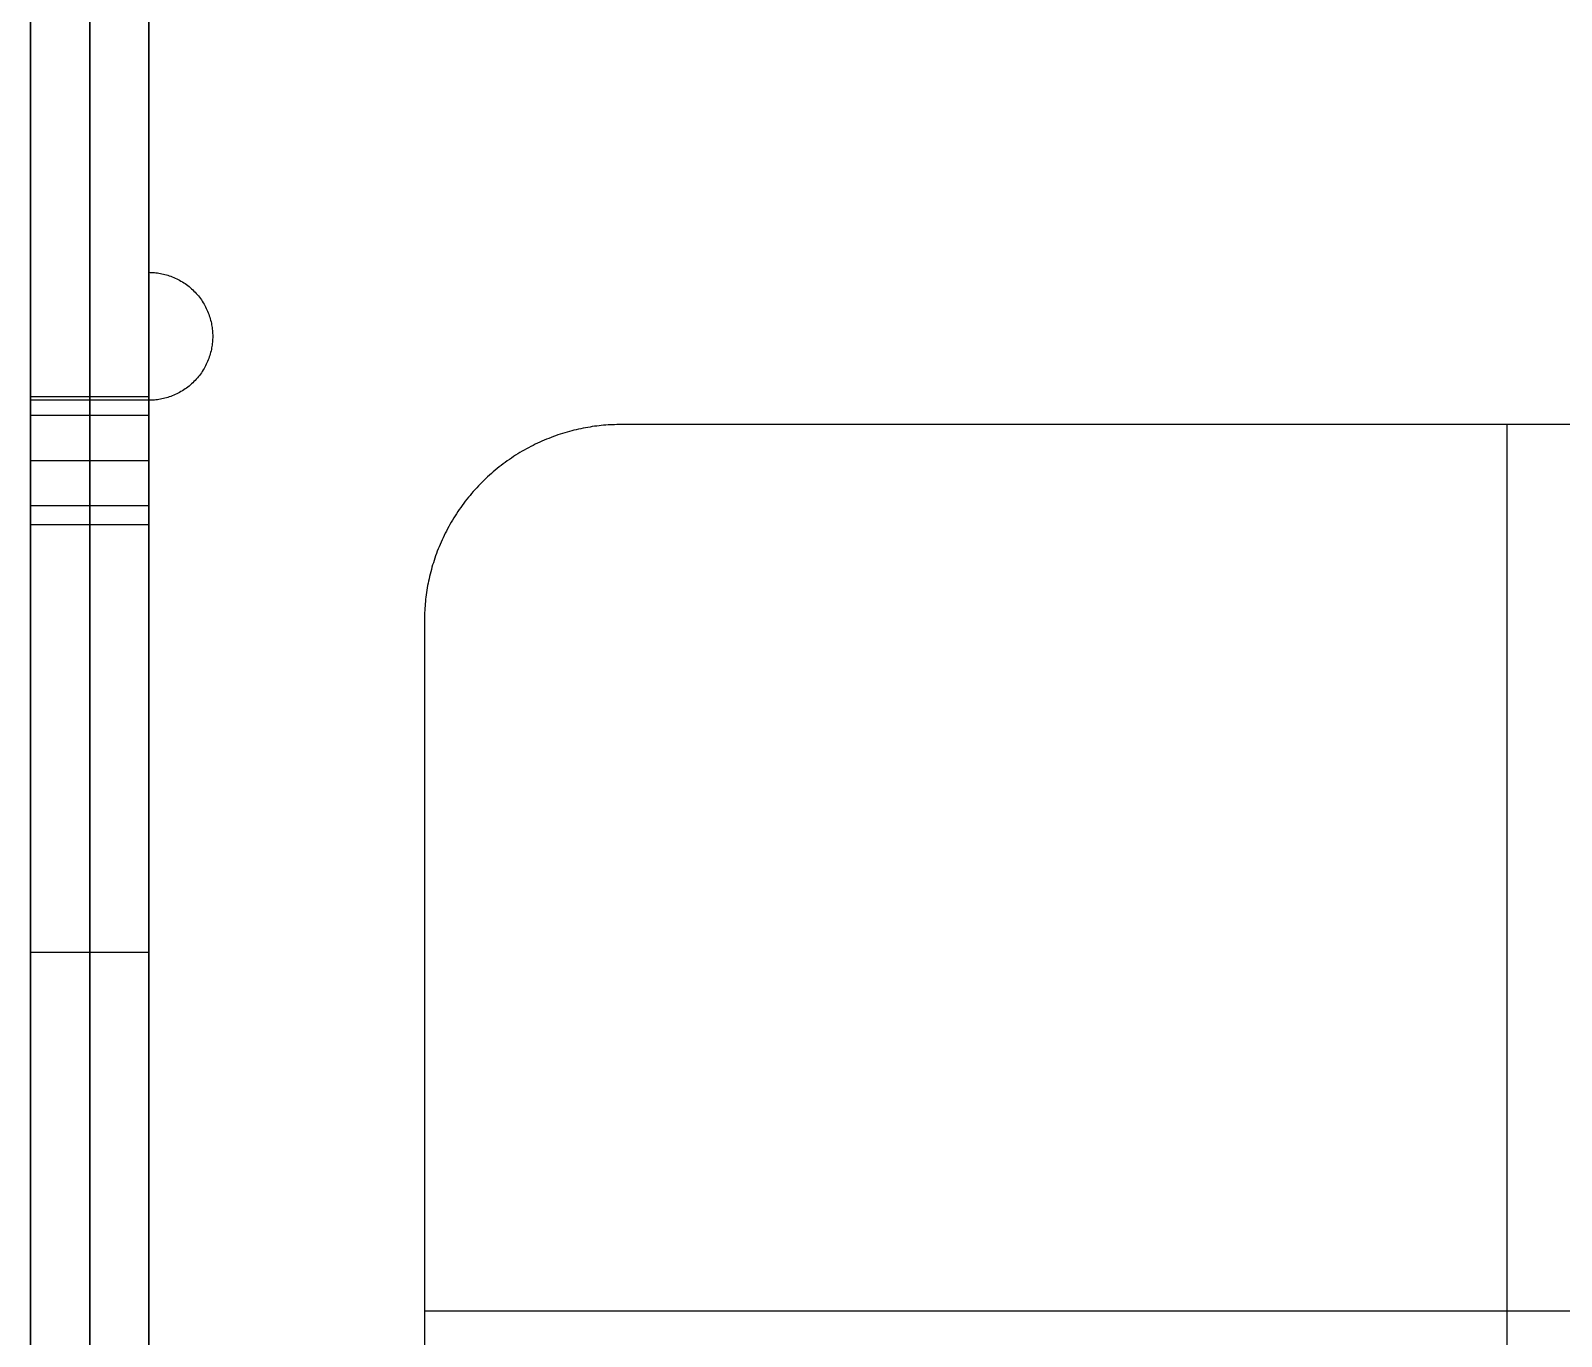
# Model space of a CAD drawing. Header units: millimetres. Extents: x -3003 to 2440, y -88 to 1748.
# Drawn here: x -3002.5 to -2924.8, y 694.6 to 760.9 of the extents above; entities that cross this region are included whole.
import ezdxf

# ---------------------------------------------------------------- set-up
doc = ezdxf.new("R2010")
doc.units = ezdxf.units.MM
doc.header["$MEASUREMENT"] = 0
doc.layers.add('ASSEMBLY', color=7, linetype='Continuous', true_color=0x000000)

msp = doc.modelspace()

# ---------------------------------------------------------------- linework, layer by layer
at = {"layer": 'ASSEMBLY'}
for p, q in [((-3002.55, 1014.865, 321), (-3002.55, 636.865, 321)), ((-2996.55, 1014.865, 321), (-2996.55, 636.865, 321)), ((-2927.55, 650.865), (-2927.55, 740.865)), ((-2927.55, 650.865, 6), (-2927.55, 740.865, 6)), ((-2982.55, 695.865), (-2872.55, 695.865)), ((-2982.55, 695.865, 6), (-2872.55, 695.865, 6))]:
    msp.add_line(p, q, dxfattribs=at)
for points in [[(-3002.55, 1020.865, 636), (-3002.55, 825.865, 636), (-3002.55, 630.865, 636)], [(-2999.55, 1020.865, 636), (-2999.55, 825.865, 636), (-2999.55, 630.865, 636)], [(-2996.55, 1020.865, 636), (-2996.55, 825.865, 636), (-2996.55, 630.865, 636)], [(-3002.55, 742.293, 6), (-3002.55, 769.436, 6), (-3002.55, 798.008, 6)], [(-2999.55, 742.293, 6), (-2999.55, 769.436, 6), (-2999.55, 798.008, 6)], [(-2996.55, 742.293, 6), (-2996.55, 769.436, 6), (-2996.55, 798.008, 6)], [(-2996.55, 791.708, 6), (-2996.55, 771.065, 6), (-2996.55, 748.593, 6)], [(-2996.55, 791.708, 12), (-2996.55, 771.065, 12), (-2996.55, 748.593, 12)], [(-2996.55, 791.708, 9), (-2996.55, 771.065, 9), (-2996.55, 748.593, 9)], [(-2996.55, 748.593, 6), (-2996.55, 748.593, 9), (-2996.55, 748.593, 12)], [(-2993.3, 745.343, 6), (-2993.3, 745.343, 9), (-2993.3, 745.343, 12)], [(-3002.55, 742.293, 12), (-2999.55, 742.293, 12), (-2996.55, 742.293, 12)], [(-3002.55, 742.293, 12), (-3002.55, 742.293, 9), (-3002.55, 742.293, 6)], [(-3002.55, 742.293, 6), (-2999.55, 742.293, 6), (-2996.55, 742.293, 6)], [(-3002.55, 742.293, 9), (-2999.55, 742.293, 9), (-2996.55, 742.293, 9)], [(-2996.55, 742.093, 6), (-2999.55, 742.093, 6), (-3002.55, 742.093, 6)], [(-3002.55, 742.093, 6), (-3002.55, 742.093, 9), (-3002.55, 742.093, 12)], [(-2996.55, 742.093, 12), (-2999.55, 742.093, 12), (-3002.55, 742.093, 12)], [(-3002.55, 742.093, 6), (-3002.55, 714.951, 6), (-3002.55, 686.779, 6)], [(-3002.55, 742.093, 12), (-3002.55, 714.951, 12), (-3002.55, 686.779, 12)], [(-2996.55, 742.093, 9), (-2999.55, 742.093, 9), (-3002.55, 742.093, 9)], [(-3002.55, 742.093, 9), (-3002.55, 714.951, 9), (-3002.55, 686.779, 9)], [(-2999.55, 742.293, 12), (-2999.55, 742.293, 9), (-2999.55, 742.293, 6)], [(-2999.55, 742.093, 6), (-2999.55, 742.093, 9), (-2999.55, 742.093, 12)], [(-2996.55, 742.293, 12), (-2996.55, 742.293, 9), (-2996.55, 742.293, 6)], [(-2996.55, 742.093, 6), (-2996.55, 742.093, 9), (-2996.55, 742.093, 12)], [(-3002.55, 741.341, 14.298), (-2999.55, 741.341, 14.298), (-2996.55, 741.341, 14.298)], [(-2882.55, 740.865), (-2927.55, 740.865), (-2972.55, 740.865)], [(-2972.55, 740.865), (-2972.55, 740.865, 3), (-2972.55, 740.865, 6)], [(-2882.55, 740.865, 6), (-2927.55, 740.865, 6), (-2972.55, 740.865, 6)], [(-2882.55, 740.865, 3), (-2927.55, 740.865, 3), (-2972.55, 740.865, 3)], [(-2927.55, 740.865), (-2927.55, 740.865, 3), (-2927.55, 740.865, 6)], [(-3002.55, 739.043, 15.25), (-2999.55, 739.043, 15.25), (-2996.55, 739.043, 15.25)], [(-2979.621, 737.936), (-2979.621, 737.936, 3), (-2979.621, 737.936, 6)], [(-3002.55, 736.745, 14.298), (-2999.55, 736.745, 14.298), (-2996.55, 736.745, 14.298)], [(-3002.55, 693.079, 12), (-3002.55, 713.722, 12), (-3002.55, 735.793, 12)], [(-3002.55, 735.793, 12), (-2999.55, 735.793, 12), (-2996.55, 735.793, 12)], [(-2999.55, 693.079, 12), (-2999.55, 713.722, 12), (-2999.55, 735.793, 12)], [(-2996.55, 693.079, 12), (-2996.55, 713.722, 12), (-2996.55, 735.793, 12)], [(-2982.55, 730.865), (-2982.55, 730.865, 3), (-2982.55, 730.865, 6)], [(-2982.55, 730.865), (-2982.55, 695.865), (-2982.55, 660.865)], [(-2982.55, 730.865, 6), (-2982.55, 695.865, 6), (-2982.55, 660.865, 6)], [(-2982.55, 730.865, 3), (-2982.55, 695.865, 3), (-2982.55, 660.865, 3)], [(-3002.55, 714.693, 6), (-3002.55, 714.693, 9), (-3002.55, 714.693, 12)], [(-3002.55, 714.079, 12), (-2999.55, 714.079, 12), (-2996.55, 714.079, 12)], [(-2982.55, 695.865), (-2982.55, 695.865, 3), (-2982.55, 695.865, 6)]]:
    msp.add_open_spline(points, degree=2, dxfattribs=at)
for points, weights, knots in [([(-2996.55, 748.593, 6), (-2993.3, 748.593, 6), (-2993.3, 745.343, 6), (-2993.3, 742.093, 6), (-2996.55, 742.093, 6)], [1, 0.707106781186, 1, 0.707106781186, 1], [-129.430265, -129.430265, -129.430265, -124.325177, -124.325177, -119.220089, -119.220089, -119.220089]), ([(-2996.55, 748.593, 12), (-2993.3, 748.593, 12), (-2993.3, 745.343, 12), (-2993.3, 742.093, 12), (-2996.55, 742.093, 12)], [1, 0.707106781186, 1, 0.707106781186, 1], [-129.430265, -129.430265, -129.430265, -124.325177, -124.325177, -119.220089, -119.220089, -119.220089]), ([(-2996.55, 748.593, 9), (-2993.3, 748.593, 9), (-2993.3, 745.343, 9), (-2993.3, 742.093, 9), (-2996.55, 742.093, 9)], [1, 0.707106781186, 1, 0.707106781186, 1], [-129.430265, -129.430265, -129.430265, -124.325177, -124.325177, -119.220089, -119.220089, -119.220089]), ([(-3002.55, 735.793, 12), (-3002.55, 735.793, 13.346), (-3002.55, 736.745, 14.298), (-3002.55, 737.697, 15.25), (-3002.55, 739.043, 15.25), (-3002.55, 740.39, 15.25), (-3002.55, 741.341, 14.298), (-3002.55, 742.293, 13.346), (-3002.55, 742.293, 12)], [1, 0.923879512653, 1, 0.923879512653, 1, 0.923879512653, 1, 0.923879512653, 1], [-267.852783, -267.852783, -267.852783, -265.300238, -265.300238, -262.747694, -262.747694, -260.19515, -260.19515, -257.642605, -257.642605, -257.642605]), ([(-2999.55, 735.793, 12), (-2999.55, 735.793, 13.346), (-2999.55, 736.745, 14.298), (-2999.55, 737.697, 15.25), (-2999.55, 739.043, 15.25), (-2999.55, 740.39, 15.25), (-2999.55, 741.341, 14.298), (-2999.55, 742.293, 13.346), (-2999.55, 742.293, 12)], [1, 0.923879512653, 1, 0.923879512653, 1, 0.923879512653, 1, 0.923879512653, 1], [-267.852783, -267.852783, -267.852783, -265.300238, -265.300238, -262.747694, -262.747694, -260.19515, -260.19515, -257.642605, -257.642605, -257.642605]), ([(-2996.55, 735.793, 12), (-2996.55, 735.793, 13.346), (-2996.55, 736.745, 14.298), (-2996.55, 737.697, 15.25), (-2996.55, 739.043, 15.25), (-2996.55, 740.39, 15.25), (-2996.55, 741.341, 14.298), (-2996.55, 742.293, 13.346), (-2996.55, 742.293, 12)], [1, 0.923879512653, 1, 0.923879512653, 1, 0.923879512653, 1, 0.923879512653, 1], [-267.852783, -267.852783, -267.852783, -265.300238, -265.300238, -262.747694, -262.747694, -260.19515, -260.19515, -257.642605, -257.642605, -257.642605])]:
    msp.add_rational_spline(points, weights, degree=2, knots=knots, dxfattribs=at)
for points in [[(-2972.55, 740.865), (-2982.55, 740.865), (-2982.55, 730.865)], [(-2972.55, 740.865, 6), (-2982.55, 740.865, 6), (-2982.55, 730.865, 6)], [(-2972.55, 740.865, 3), (-2982.55, 740.865, 3), (-2982.55, 730.865, 3)]]:
    msp.add_rational_spline(points, [1, 0.707106781187, 1], degree=2, dxfattribs=at)

doc.saveas('drawing.dxf')
